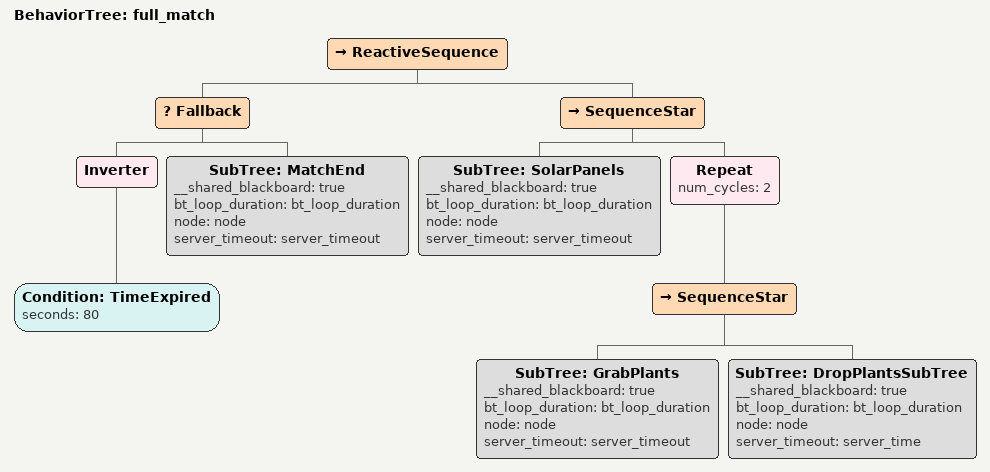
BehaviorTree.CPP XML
<BehaviorTree ID="full_match">
    <ReactiveSequence>
        <Fallback>
            <Inverter>
                <Condition ID="TimeExpired" seconds="80"/>
            </Inverter>
            <SubTree ID="MatchEnd" __shared_blackboard="true" bt_loop_duration="bt_loop_duration" node="node" server_timeout="server_timeout"/>
        </Fallback>
        <SequenceStar>
            <SubTree ID="SolarPanels" __shared_blackboard="true" bt_loop_duration="bt_loop_duration" node="node" server_timeout="server_timeout"/>
            <Repeat num_cycles="2">
                <SequenceStar>
                    <SubTree ID="GrabPlants" __shared_blackboard="true" bt_loop_duration="bt_loop_duration" node="node" server_timeout="server_timeout"/>
                    <SubTree ID="DropPlantsSubTree" __shared_blackboard="true" bt_loop_duration="bt_loop_duration" node="node" server_timeout="server_time"/>
                </SequenceStar>
            </Repeat>
        </SequenceStar>
    </ReactiveSequence>
</BehaviorTree>
